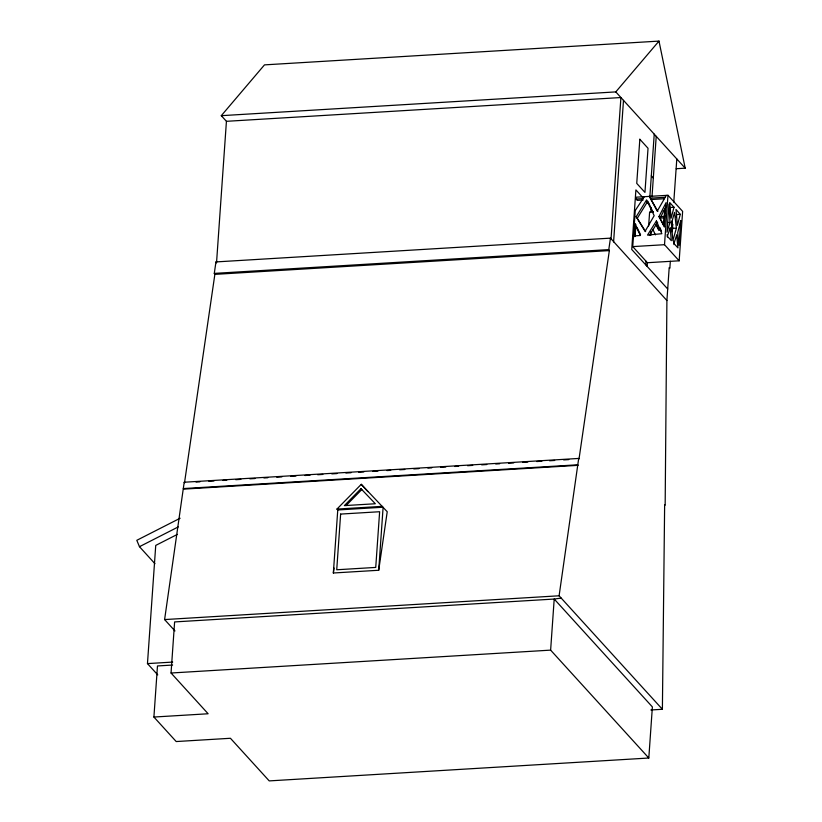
<?xml version="1.0" encoding="UTF-8"?>
<svg xmlns="http://www.w3.org/2000/svg" width="822" height="822" viewBox="0 0 822 822"><rect width="100%" height="100%" fill="white"/><g stroke="black" fill="none" stroke-linecap="round" stroke-linejoin="round"><path stroke-width="1.23" d="M650.86 709.982L662.388 709.283L664.638 504.903L665.162 505.211L666.899 300.523L669.2 267.571L669.848 268.28L670.341 261.262M157.752 674.893L147.467 663.601L155.738 545.407L177.449 534.351M153.909 717.041L208.13 713.763L171.048 673.013L174.613 621.925L554.203 599.043L652.38 706.93L648.805 758.018L269.226 780.9L230.437 738.279L176.206 741.547L153.909 717.041L157.475 665.954L172.61 665.039M676.239 168.715L685.199 168.181L658.987 41.1L264.489 64.876L221.293 115.676L226.43 121.317L216.525 262.896L215.96 261.92L610.458 238.144L666.899 300.523M333.352 572.996L337.76 509.959L336.958 509.085L361.269 484.322L387.224 511.736L378.706 570.263L333.352 572.996L334.071 568.012M378.706 570.263L383.114 507.225L337.76 509.959M648.805 758.018L550.627 650.13L554.203 599.043L561.21 598.108M611.023 239.11L620.918 97.541L226.43 121.317M613.592 241.945L623.497 100.366M647.13 266.39L647.387 262.721L632.735 246.61L635.262 210.504L644.345 196.694M643.133 200.023L637.276 200.373L636.064 199.037L636.187 197.188L667.967 195.276L682.63 211.377L679.167 260.8L647.387 262.721M633.813 235.914L634.666 223.718L635.889 225.064M634.738 236.685L635.622 224.108M635.108 236.202L635.807 226.214M649.832 197.136L654.24 134.15M645.743 264.859L646 261.19M648.65 225.947L649.627 211.953L653.305 211.737M650.921 212.22L651.219 207.904M652 196.818L656.223 136.339M650.798 235.298L651.065 231.557M663.683 224.653L664.793 208.88M663.94 225.105L664.618 215.292M664.793 212.847L665.049 209.168M679.167 260.8L664.515 244.699L667.967 195.276M671.821 230.15L672.355 222.515M673.773 202.171L676.804 158.944M610.458 238.144L608.783 249.611L609.349 250.587L579.017 458.984L578.698 458.44L184.21 482.226L184.518 482.761L214.861 274.363L214.285 273.397L215.96 261.92M174.963 630.947L164.606 619.572L184.21 482.226M662.388 709.283L559.104 595.786L578.698 458.44M676.074 216.998L676.722 214.552L680.277 214.337L677.369 225.362L676.003 209.456L680.277 214.337M669.807 209.918L670.454 207.493L674.019 207.278L671.081 218.21L669.725 202.561L674.019 207.278M671.872 231.763L672.828 228.341L671.985 221.097M676.393 228.126L672.869 240.671L671.389 223.471L674.554 212.436L676.393 228.126L672.828 228.341M670.002 222.402L666.981 232.246L668.954 204.051L670.002 222.402L667.628 222.546M658.987 216.535L666.067 202.633L664.361 227.016L658.987 216.535L664.628 226.502M660.21 217.871L666.282 205.932M666.293 195.379L657.23 211.182L649.38 196.396M636.197 216.72L646.595 199.89L654.178 215.683L645.085 231.352L636.197 216.72L645.66 231.65M637.41 218.056L647.818 201.236L653.223 212.508M649.349 235.411L657.651 222.238M659.953 228.074L658.648 230.078L655.822 224.344M662.573 224.057L664.536 221.036M221.293 115.676L615.791 91.9L658.987 41.1M360.961 488.7L344.356 505.612L375.335 503.752L360.961 488.7L361.762 489.583L346.031 505.602M180.121 518.24L136.801 540.311L139.463 546.681L154.947 563.697M139.463 546.681L178.23 526.933M659.532 216.792L664.258 216.35M659.563 218.241L664.299 217.799M636.064 199.037L643.081 198.616M665.204 197.28L650.325 198.174L657.867 211.439M651.548 199.51L664.227 198.749M663.128 211.141L665.584 210.997M633.485 235.935L640.369 235.513L634.666 223.718M632.735 246.61L664.515 244.699M214.285 273.397L608.783 249.611M214.861 274.363L609.349 250.587M196.047 482.072L199.89 481.836M208.86 481.291L213.987 480.983M222.947 480.449L226.79 480.212M235.76 479.678L240.877 479.37M249.847 478.825L254.964 478.517M263.934 477.972L267.777 477.746M276.747 477.202L281.864 476.894M290.834 476.359L295.951 476.051M304.921 475.506L310.048 475.198M317.734 474.736L322.851 474.428M331.821 473.883L336.938 473.575M345.908 473.04L351.035 472.722M358.721 472.26L363.838 471.951M372.808 471.417L377.925 471.109M386.895 470.564L390.738 470.338M399.708 469.794L404.825 469.485M413.795 468.941L418.912 468.632M427.882 468.098L431.725 467.862M440.684 467.317L445.812 467.009M454.782 466.475L458.625 466.238M467.584 465.704L472.712 465.396M481.671 464.851L486.799 464.543M495.769 463.998L499.612 463.772M508.571 463.228L513.699 462.92M522.658 462.385L527.786 462.077M536.756 461.532L541.873 461.224M549.558 460.762L554.686 460.454M563.645 459.909L568.773 459.601M183.285 488.576L577.774 464.8M183.594 489.121L578.092 465.334M336.958 509.085L382.312 506.352M164.606 619.572L559.104 595.786M147.467 663.601L172.692 662.08M171.048 673.013L550.627 650.13M615.791 91.9L685.199 168.181M651.322 175.867L653.315 178.055M642.609 197.27L635.899 189.903L631.738 249.467L667.711 288.995M646.791 201.873L649.308 204.637M361.269 484.322L367.958 491.669M671.338 221.806L673.023 224.94M656.47 224.54L659.295 230.273M636.927 227.201L640.554 234.712M652.853 229.43L655.432 234.866M660.066 227.951L661.525 231.372M673.68 241.113L674.019 244.607M667.187 234.496L667.423 237.044M340.627 514.079L336.732 569.769L375.736 567.416L379.63 511.726L340.627 514.079M639.835 139.257L636.742 183.388L644.951 192.41L648.034 148.279L639.835 139.257M680.698 220.707L678.972 245.418L677.708 232.616L680.698 220.707M676.66 235.082L673.958 243.518L677.934 247.884L676.66 235.082M670.177 227.92L667.361 236.274L671.327 240.641L670.177 227.92M656.429 220.902L647.489 235.092L661.864 233.705L656.429 220.902"/></g></svg>
